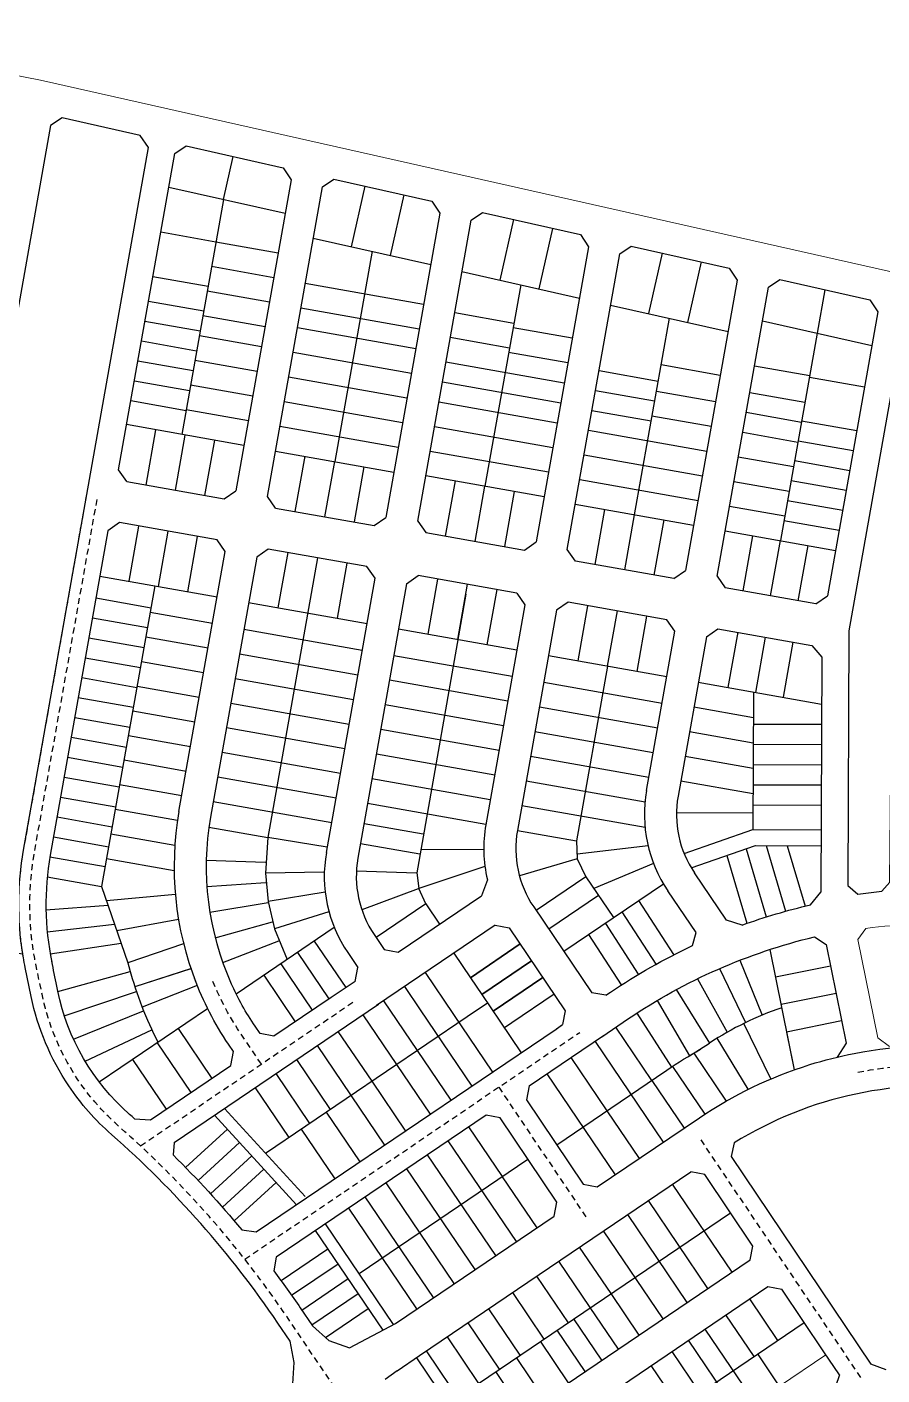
# Model space of a CAD drawing. Extents: x 296374 to 298792, y 6267790 to 6270844.
# Drawn here: x 297236 to 297663, y 6270157 to 6270830 of the extents above; entities that cross this region are included whole.
import ezdxf

# ---------------------------------------------------------------- set-up
doc = ezdxf.new("R2010")
doc.units = 0
doc.linetypes.add('Dash', pattern=[5, 3, -2])
for name, color, linetype in [('_User_xref', 6, 'Continuous'), ('X-Masterplan_LotLayout_P2$0$D-LO-Stage 29', 251, 'Continuous'), ('X-Masterplan_LotLayout_P2$0$D-LO-Stage 33', 252, 'Continuous'), ('X-Masterplan_LotLayout_P2$0$D-RD-Future_BDY', 251, 'Continuous'), ('X-Masterplan_LotLayout_P2$0$D-RD-Future_CL', 251, 'Dash'), ('X-Masterplan_LotLayout_P2$0$D-RD-P3_BDY', 251, 'Continuous'), ('X-Masterplan_LotLayout_P2$0$D-RD-Stage29_BDY', 251, 'Continuous'), ('X-Masterplan_LotLayout_P2$0$D-RD-Stage30_BDY', 251, 'Continuous'), ('X-Masterplan_LotLayout_P2$0$D-RD-Stage33_BDY', 252, 'Continuous'), ('X-Masterplan_LotLayout_P2$0$D-RD-Stage37_BDY', 251, 'Continuous')]:
    doc.layers.add(name, color=color, linetype=linetype)

# ---------------------------------------------------------------- blocks, each defined once
blk = doc.blocks.new('X-Masterplan_LotLayout_P2')
at = {"layer": 'X-Masterplan_LotLayout_P2$0$D-LO-Stage 29'}
for p, q in [((297588.33, 6270208.57), (297558.61, 6270252.46)), ((297576.32, 6270200.44), (297546.61, 6270244.33)), ((297451.39, 6270146.04), (297587.54, 6270238.23)), ((297565.97, 6270193.43), (297536.26, 6270237.32)), ((297553.97, 6270185.3), (297524.25, 6270229.19)), ((297527.94, 6270197.87), (297512.24, 6270221.06)), ((297517.59, 6270190.87), (297501.89, 6270214.05)), ((297490.76, 6270206.51), (297506.46, 6270183.32)), ((297478.75, 6270198.38), (297494.45, 6270175.19)), ((297541.96, 6270177.17), (297527.94, 6270197.87)), ((297466.75, 6270190.25), (297482.45, 6270167.06)), ((297523.33, 6270164.56), (297509.31, 6270185.26)), ((297531.61, 6270170.16), (297517.59, 6270190.87)), ((297599.31, 6270166.49), (297585.3, 6270187.19)), ((297456.4, 6270183.24), (297472.1, 6270160.06)), ((297479.02, 6270085.04), (297624.36, 6270183.45)), ((297515.05, 6270158.95), (297501.03, 6270179.65)), ((297605.36, 6270135.26), (297574.95, 6270180.19)), ((297446.05, 6270176.23), (297461.75, 6270153.05)), ((297506.77, 6270153.34), (297492.75, 6270174.04)), ((297596.66, 6270130.29), (297566.67, 6270174.58)), ((297430.73, 6270165.86), (297460.33, 6270122.14)), ((297435.7, 6270169.22), (297465.41, 6270125.34)), ((297494.78, 6270145.22), (297480.76, 6270165.92)), ((297588.15, 6270125.02), (297558.38, 6270168.97)), ((297618.47, 6270142.02), (297601.17, 6270167.75)), ((297484.43, 6270138.21), (297470.41, 6270158.92)), ((297577.75, 6270118.08), (297548.03, 6270161.96))]:
    blk.add_line(p, q, dxfattribs=at)
at = {"layer": 'X-Masterplan_LotLayout_P2$0$D-LO-Stage 29', "flags": 128}
blk.add_lwpolyline([(297611.17, 6270174.52), (297597.15, 6270195.22)], dxfattribs=at)
at = {"layer": 'X-Masterplan_LotLayout_P2$0$D-LO-Stage 33'}
for p, q in [((297424.74, 6270351.17), (297432.61, 6270339.55)), ((297272.42, 6270303.58), (297326.54, 6270340.23)), ((297414.39, 6270344.16), (297448.03, 6270294.48)), ((297456.19, 6270336.24), (297466.24, 6270343.04)), ((297355.43, 6270268.01), (297456.19, 6270336.24)), ((297404.04, 6270337.16), (297420.86, 6270312.31)), ((297432.61, 6270339.55), (297458.38, 6270301.49)), ((297449.29, 6270337.21), (297468.73, 6270308.5)), ((297311.75, 6270330.21), (297328.57, 6270305.37)), ((297391.62, 6270328.75), (297408.44, 6270303.9)), ((297301.4, 6270323.2), (297318.22, 6270298.36)), ((297381.27, 6270321.74), (297414.91, 6270272.06)), ((297519.93, 6270323.85), (297554.02, 6270273.5)), ((297288.98, 6270314.79), (297305.8, 6270289.95)), ((297370.92, 6270314.73), (297387.74, 6270289.89)), ((297507.93, 6270315.72), (297525.87, 6270289.22)), ((297569.22, 6270317.94), (297585.41, 6270294.04)), ((297360.57, 6270307.72), (297377.39, 6270282.88)), ((297420.86, 6270312.31), (297437.68, 6270287.47)), ((297495.92, 6270307.59), (297530.01, 6270257.24)), ((297558.59, 6270311.35), (297574.74, 6270287.5)), ((297350.22, 6270300.71), (297367.04, 6270275.87)), ((297408.44, 6270303.9), (297425.26, 6270279.06)), ((297500.81, 6270272.25), (297550.71, 6270306.04)), ((297548.23, 6270304.36), (297564.37, 6270280.51)), ((297329.94, 6270286.98), (297370.89, 6270242.24)), ((297334.96, 6270290.38), (297375.31, 6270246.29)), ((297385.67, 6270288.49), (297402.49, 6270263.64)), ((297525.87, 6270289.22), (297542.02, 6270265.37)), ((297315.55, 6270260.84), (297336.4, 6270279.92)), ((297373.25, 6270280.07), (297390.07, 6270255.23)), ((297473.83, 6270256.39), (297457, 6270281.23)), ((297321.78, 6270254.34), (297342.47, 6270273.28)), ((297480.74, 6270223.88), (297446.65, 6270274.23)), ((297327.89, 6270247.74), (297348.55, 6270266.65)), ((297470.39, 6270216.87), (297436.3, 6270267.22)), ((297333.89, 6270241.03), (297354.63, 6270260.01)), ((297402.2, 6270207.89), (297486.44, 6270264.94)), ((297460.04, 6270209.86), (297425.95, 6270260.21)), ((297339.77, 6270234.21), (297360.7, 6270253.37)), ((297449.69, 6270202.86), (297415.6, 6270253.2)), ((297439.34, 6270195.85), (297405.25, 6270246.19)), ((297431.06, 6270190.24), (297396.97, 6270240.58)), ((297363.17, 6270204.41), (297386.58, 6270220.26)), ((297368.39, 6270197.08), (297391.63, 6270212.81)), ((297373.49, 6270189.66), (297396.67, 6270205.36)), ((297378.53, 6270182.21), (297401.72, 6270197.91)), ((297385.33, 6270175.94), (297406.76, 6270190.45))]:
    blk.add_line(p, q, dxfattribs=at)
for points in [[(297286.65, 6270363.04), (297287.71, 6270359.42)], [(297472.38, 6270333.97), (297483.06, 6270318.2)], [(297478.43, 6270333.12), (297474.68, 6270330.58)]]:
    blk.add_lwpolyline(points, dxfattribs=at)
at = {"layer": 'X-Masterplan_LotLayout_P2$0$D-LO-Stage 33', "flags": 128}
for points in [[(297251.75, 6270348.68), (297287.89, 6270358.76)], [(297254.99, 6270336.61), (297290.96, 6270348.82)], [(297321.36, 6270351.69), (297293.83, 6270340.95)], [(297259.56, 6270324.97), (297294.57, 6270339.07)], [(297265.39, 6270313.92), (297298.72, 6270329.53)], [(297473.54, 6270256.2), (297490.81, 6270230.7)], [(297419.41, 6270182.48), (297385.38, 6270232.73)], [(297414.09, 6270179.64), (297380.41, 6270229.37)]]:
    blk.add_lwpolyline(points, dxfattribs=at)
for points in [[(297287.57, 6270359.93, 0.052206), (297301.72, 6270323.42)], [(297550.71, 6270306.04), (297555.87, 6270309.53, -0.020698), (297572.61, 6270319.89)]]:
    blk.add_lwpolyline(points, format="xyb", dxfattribs=at)
at = {"layer": 'X-Masterplan_LotLayout_P2$0$D-RD-Future_BDY'}
for p, q in [((297334.49, 6270744.34), (297313.66, 6270626.97)), ((297408.6, 6270718.42), (297389.97, 6270613.43)), ((297606.51, 6270700.5), (297612.26, 6270704.32)), ((297612.26, 6270704.32), (297657.19, 6270694.2)), ((297482.82, 6270701.7), (297464.98, 6270601.14)), ((297580.91, 6270556.2), (297606.51, 6270700.5)), ((297634.73, 6270699.26), (297630.88, 6270677.57)), ((297657.19, 6270694.2), (297661.2, 6270688.18)), ((297661.2, 6270688.18), (297636.05, 6270546.42)), ((297630.88, 6270677.57), (297612.5, 6270573.96)), ((297286.13, 6270603.41), (297282.08, 6270609.21)), ((297286.13, 6270603.41), (297334.87, 6270594.77)), ((297435.44, 6270606.38), (297494.52, 6270595.9)), ((297334.87, 6270594.77), (297340.66, 6270598.82)), ((297360.47, 6270590.23), (297356.42, 6270596.02)), ((297360.47, 6270590.23), (297409.7, 6270581.49)), ((297409.7, 6270581.49), (297415.49, 6270585.54)), ((297431.42, 6270583.73), (297435.47, 6270577.94)), ((297435.47, 6270577.94), (297484.7, 6270569.2)), ((297335.28, 6270568.49), (297331.23, 6270574.29)), ((297356.83, 6270569.75), (297351.04, 6270565.7)), ((297406.06, 6270561.01), (297356.83, 6270569.75)), ((297484.7, 6270569.2), (297490.5, 6270573.25)), ((297510.13, 6270563.68), (297506.08, 6270569.47)), ((297312.24, 6270438.59), (297335.28, 6270568.49)), ((297559.36, 6270554.94), (297510.13, 6270563.68)), ((297410.11, 6270555.22), (297406.06, 6270561.01)), ((297425.87, 6270552.42), (297431.66, 6270556.47)), ((297480.9, 6270547.74), (297431.66, 6270556.47)), ((297559.36, 6270554.94), (297565.16, 6270558.99)), ((297580.91, 6270556.2), (297584.96, 6270550.4)), ((297385.8, 6270418.18), (297410.11, 6270555.22)), ((297425.87, 6270552.42), (297401.56, 6270415.39)), ((297630.25, 6270542.37), (297584.96, 6270550.4)), ((297480.9, 6270547.74), (297484.95, 6270541.94)), ((297630.25, 6270542.37), (297636.05, 6270546.42)), ((297484.95, 6270541.94), (297465.44, 6270432)), ((297480.93, 6270519.3), (297421.85, 6270529.78)), ((297575.53, 6270525.87), (297581.33, 6270529.92)), ((297581.33, 6270529.92), (297628.2, 6270521.61)), ((297478.57, 6270506), (297419.49, 6270516.48)), ((297628.2, 6270521.61), (297633.1, 6270515.74)), ((297633.1, 6270515.74), (297632.65, 6270398.29)), ((297526.22, 6270511.26), (297510.74, 6270423.96)), ((297476.39, 6270493.7), (297417.31, 6270504.18)), ((297599.03, 6270498.34), (297598.77, 6270429.65)), ((297474.2, 6270481.39), (297415.13, 6270491.87)), ((297598.97, 6270482.35), (297633.01, 6270482.22)), ((297472.02, 6270469.08), (297412.94, 6270479.56)), ((297598.93, 6270472.25), (297632.97, 6270472.12)), ((297469.84, 6270456.77), (297410.76, 6270467.25)), ((297598.9, 6270462.15), (297632.93, 6270462.02)), ((297467.65, 6270444.46), (297408.58, 6270454.94)), ((297598.86, 6270452.05), (297632.9, 6270451.92)), ((297465.47, 6270432.16), (297406.39, 6270442.64)), ((297598.82, 6270441.95), (297632.86, 6270441.82)), ((297564.42, 6270417.69), (297598.77, 6270429.65)), ((297585.59, 6270384.38), (297569.56, 6270408.05)), ((297570.46, 6270378.18), (297556.31, 6270399.08)), ((297435.51, 6270392.54), (297442.36, 6270382.43)), ((297389.79, 6270380.64), (297340.81, 6270347.47)), ((297470.12, 6270381.9), (297410.86, 6270341.77)), ((297470.12, 6270381.9), (297477.06, 6270380.56)), ((297477.06, 6270380.56), (297505.1, 6270339.16)), ((297409.7, 6270377.15), (297414.72, 6270369.75)), ((297396.45, 6270368.18), (297401.47, 6270360.77)), ((297414.72, 6270369.75), (297421.66, 6270368.41)), ((297400.13, 6270353.83), (297401.47, 6270360.77)), ((297400.13, 6270353.83), (297387.27, 6270345.12)), ((297435.09, 6270358.18), (297449.29, 6270337.21)), ((297505.1, 6270339.16), (297503.76, 6270332.22)), ((297500.65, 6270330.12), (297503.76, 6270332.22))]:
    blk.add_line(p, q, dxfattribs=at)
at = {"layer": 'X-Masterplan_LotLayout_P2$0$D-RD-Future_BDY', "lineweight": 0}
for points in [[(297243.12, 6270803.88), (297107.03, 6270830.48)], [(297752.18, 6270689.2), (297243.12, 6270803.88)], [(297651.17, 6270374.69), (297655.14, 6270380.28)], [(297651.17, 6270374.69), (297661.06, 6270325.59)], [(297661.06, 6270325.59), (297667.03, 6270321.27)]]:
    blk.add_lwpolyline(points, dxfattribs=at)
at = {"layer": 'X-Masterplan_LotLayout_P2$0$D-RD-Future_BDY'}
blk.add_lwpolyline([(297266.18, 6270596.9), (297296.93, 6270770.24), (297292.93, 6270776.26), (297253.85, 6270785.06), (297248.1, 6270781.24), (297189.51, 6270450.92), (297154.76, 6270415.92, 0.000318), (297139.99, 6270380.78), (297234.24, 6270367.54, -0.083775), (297234.67, 6270419.28)], format="xyb", close=True, dxfattribs=at)
for points in [[(297282.08, 6270609.21), (297310.11, 6270767.27), (297315.87, 6270771.09), (297364.22, 6270760.2), (297368.22, 6270754.18), (297340.66, 6270598.82)], [(297334.49, 6270744.34), (297339.28, 6270765.82)], [(297356.42, 6270596.02), (297383.85, 6270750.66), (297389.6, 6270754.48), (297438.44, 6270743.48), (297442.44, 6270737.46), (297415.49, 6270585.54)], [(297398.35, 6270720.73), (297405.17, 6270750.97)], [(297307.14, 6270750.5), (297365.25, 6270737.41)], [(297417.86, 6270716.34), (297424.68, 6270746.58)], [(297431.42, 6270583.73), (297458.07, 6270733.94), (297463.82, 6270737.76), (297512.66, 6270726.76), (297516.66, 6270720.74), (297490.5, 6270573.25)], [(297472.57, 6270704.01), (297479.39, 6270734.25)], [(297330.71, 6270723.07), (297303.14, 6270727.96)], [(297379.3, 6270725.02), (297437.89, 6270711.82)], [(297492.09, 6270699.62), (297498.9, 6270729.86)], [(297361.73, 6270717.56), (297330.71, 6270723.07)], [(297506.08, 6270569.47), (297532.29, 6270717.22), (297538.04, 6270721.04), (297586.88, 6270710.04), (297590.88, 6270704.02), (297565.16, 6270558.99)], [(297546.79, 6270687.29), (297553.61, 6270717.53)], [(297359.54, 6270705.26), (297328.53, 6270710.76)], [(297566.31, 6270682.9), (297573.12, 6270713.14)], [(297326.76, 6270700.81), (297299.19, 6270705.7)], [(297453.52, 6270708.3), (297512.12, 6270695.1)], [(297357.36, 6270692.95), (297326.34, 6270698.45)], [(297375.3, 6270702.46), (297434.37, 6270691.98)], [(297324.58, 6270688.51), (297297.01, 6270693.4)], [(297373.11, 6270690.15), (297432.19, 6270679.67)], [(297527.74, 6270691.58), (297586.34, 6270678.38)], [(297322.82, 6270678.56), (297295.25, 6270683.45)], [(297355.18, 6270680.64), (297324.16, 6270686.14)], [(297449.88, 6270687.81), (297479.42, 6270682.57)], [(297539.64, 6270586.88), (297557.04, 6270684.98)], [(297603.53, 6270683.73), (297658.22, 6270671.41)], [(297430.43, 6270669.73), (297371.35, 6270680.21)], [(297508.54, 6270674.97), (297479, 6270680.21)], [(297321.05, 6270668.62), (297293.48, 6270673.51)], [(297353.41, 6270670.7), (297322.4, 6270676.2)], [(297447.7, 6270675.5), (297477.24, 6270670.26)], [(297319.29, 6270658.67), (297291.72, 6270663.56)], [(297351.23, 6270658.39), (297320.21, 6270663.89)], [(297428.24, 6270657.42), (297369.17, 6270667.9)], [(297506.36, 6270662.66), (297476.82, 6270667.9)], [(297445.52, 6270663.19), (297504.6, 6270652.71)], [(297521.94, 6270658.88), (297551.48, 6270653.64)], [(297582.45, 6270656.47), (297552.91, 6270661.71)], [(297599.55, 6270661.26), (297627.12, 6270656.37)], [(297317.52, 6270648.73), (297289.95, 6270653.62)], [(297349.05, 6270646.08), (297318.03, 6270651.58)], [(297426.06, 6270645.11), (297366.98, 6270655.59)], [(297443.75, 6270653.25), (297502.83, 6270642.77)], [(297654.52, 6270650.52), (297626.95, 6270655.41)], [(297315.76, 6270638.78), (297288.19, 6270643.67)], [(297423.88, 6270632.81), (297364.8, 6270643.29)], [(297441.99, 6270643.3), (297501.07, 6270632.82)], [(297520.17, 6270648.93), (297549.71, 6270643.69)], [(297580.09, 6270643.18), (297550.55, 6270648.42)], [(297597.19, 6270647.97), (297624.76, 6270643.08)], [(297346.86, 6270633.77), (297315.85, 6270639.27)], [(297518.41, 6270638.99), (297547.95, 6270633.75)], [(297595.43, 6270638.02), (297623, 6270633.13)], [(297344.68, 6270621.46), (297286.09, 6270631.86)], [(297421.69, 6270620.5), (297362.62, 6270630.98)], [(297439.81, 6270631), (297498.88, 6270620.52)], [(297577.91, 6270630.87), (297548.37, 6270636.11)], [(297650.65, 6270628.73), (297623.08, 6270633.62)], [(297295.85, 6270601.69), (297300.74, 6270629.26)], [(297310.51, 6270599.09), (297315.4, 6270626.66)], [(297325.16, 6270596.49), (297330.05, 6270624.06)], [(297516.65, 6270629.04), (297575.72, 6270618.56)], [(297593.66, 6270628.08), (297621.23, 6270623.19)], [(297648.89, 6270618.79), (297621.32, 6270623.68)], [(297360.43, 6270618.67), (297419.51, 6270608.19)], [(297437.62, 6270618.69), (297496.7, 6270608.21)], [(297514.46, 6270616.74), (297573.54, 6270606.26)], [(297370.31, 6270588.48), (297375.2, 6270616.05)], [(297385.08, 6270585.86), (297389.97, 6270613.43)], [(297399.85, 6270583.24), (297404.74, 6270610.81)], [(297591.48, 6270615.77), (297619.05, 6270610.88)], [(297647.12, 6270608.84), (297619.55, 6270613.73)], [(297445.32, 6270576.19), (297450.21, 6270603.76)], [(297512.28, 6270604.43), (297571.36, 6270593.95)], [(297589.29, 6270603.46), (297616.86, 6270598.57)], [(297645.36, 6270598.9), (297617.79, 6270603.79)], [(297460.09, 6270573.57), (297464.98, 6270601.14)], [(297474.86, 6270570.95), (297479.75, 6270598.52)], [(297510.1, 6270592.12), (297569.17, 6270581.64)], [(297519.98, 6270561.93), (297524.87, 6270589.5)], [(297587.11, 6270591.15), (297614.68, 6270586.26)], [(297643.6, 6270588.95), (297616.03, 6270593.85)], [(297534.74, 6270559.31), (297539.64, 6270586.88)], [(297549.51, 6270556.69), (297554.4, 6270584.26)], [(297641.83, 6270579.01), (297614.26, 6270583.9)], [(297287.33, 6270553.64), (297292.22, 6270581.21)], [(297301.98, 6270551.04), (297306.87, 6270578.61)], [(297316.63, 6270548.44), (297321.52, 6270576.01)], [(297584.93, 6270578.85), (297640.07, 6270569.06)], [(297593.82, 6270548.83), (297598.71, 6270576.4)], [(297607.61, 6270546.39), (297612.5, 6270573.96)], [(297621.39, 6270543.94), (297626.28, 6270571.51)], [(297381.45, 6270565.38), (297356.65, 6270425.59)], [(297361.79, 6270540.43), (297366.68, 6270568)], [(297391.33, 6270535.19), (297396.22, 6270562.76)], [(297272.68, 6270556.24), (297331.26, 6270545.85)], [(297300.25, 6270551.35), (297273.61, 6270401.19)], [(297436.62, 6270527.16), (297441.51, 6270554.73)], [(297451.39, 6270524.54), (297456.28, 6270552.11)], [(297466.16, 6270521.92), (297471.05, 6270549.49)], [(297270.74, 6270545.31), (297298.31, 6270540.42)], [(297347.02, 6270543.05), (297406.1, 6270532.57)], [(297455.41, 6270547.18), (297431.03, 6270408.03)], [(297268.98, 6270535.36), (297296.55, 6270530.47)], [(297328.91, 6270532.55), (297297.89, 6270538.05)], [(297511.45, 6270513.88), (297516.34, 6270541.45)], [(297526.22, 6270511.26), (297531.11, 6270538.83)], [(297540.99, 6270508.64), (297545.88, 6270536.21)], [(297344.66, 6270529.76), (297403.74, 6270519.28)], [(297267.21, 6270525.42), (297294.78, 6270520.53)], [(297326.72, 6270520.24), (297295.71, 6270525.75)], [(297591.17, 6270528.18), (297586.28, 6270500.61)], [(297604.96, 6270525.73), (297600.07, 6270498.16)], [(297618.74, 6270523.29), (297613.85, 6270495.72)], [(297265.45, 6270515.47), (297293.02, 6270510.58)], [(297342.48, 6270517.45), (297401.56, 6270506.97)], [(297496.68, 6270516.5), (297555.76, 6270506.02)], [(297324.54, 6270507.94), (297293.52, 6270513.44)], [(297263.68, 6270505.53), (297291.25, 6270500.64)], [(297340.29, 6270505.14), (297399.37, 6270494.66)], [(297494.32, 6270503.21), (297553.4, 6270492.73)], [(297571.51, 6270503.23), (297633.01, 6270492.32)], [(297261.92, 6270495.59), (297289.49, 6270490.69)], [(297322.36, 6270495.63), (297291.34, 6270501.13)], [(297320.17, 6270483.32), (297289.16, 6270488.82)], [(297338.11, 6270492.83), (297397.19, 6270482.35)], [(297492.14, 6270490.9), (297551.22, 6270480.42)], [(297569.33, 6270490.92), (297598.99, 6270485.66)], [(297260.16, 6270485.64), (297287.73, 6270480.75)], [(297258.39, 6270475.7), (297285.96, 6270470.8)], [(297317.99, 6270471.01), (297286.97, 6270476.52)], [(297335.93, 6270480.53), (297395.01, 6270470.05)], [(297489.96, 6270478.59), (297549.04, 6270468.11)], [(297567.15, 6270478.61), (297598.94, 6270472.97)], [(297333.74, 6270468.22), (297392.82, 6270457.74)], [(297256.63, 6270465.75), (297284.2, 6270460.86)], [(297315.81, 6270458.71), (297284.79, 6270464.21)], [(297487.77, 6270466.29), (297546.85, 6270455.81)], [(297564.96, 6270466.3), (297598.89, 6270460.29)], [(297254.86, 6270455.81), (297282.43, 6270450.92)], [(297331.56, 6270455.91), (297390.64, 6270445.43)], [(297313.62, 6270446.4), (297282.61, 6270451.9)], [(297485.59, 6270453.98), (297544.9, 6270443.46)], [(297562.78, 6270454), (297598.84, 6270447.6)], [(297253.1, 6270445.86), (297280.67, 6270440.97)], [(297329.38, 6270443.6), (297388.46, 6270433.12)], [(297483.41, 6270441.67), (297544.92, 6270430.76)], [(297251.34, 6270435.92), (297278.9, 6270431.03)], [(297311.5, 6270434.08), (297280.42, 6270439.59)], [(297560.62, 6270438.21), (297598.8, 6270438.06)], [(297327.2, 6270430.82), (297356.66, 6270425.59)], [(297404.63, 6270432.69), (297434.17, 6270427.45)], [(297481.2, 6270429.2), (297510.74, 6270423.96)], [(297564.42, 6270417.69), (297598.77, 6270429.65), (297632.77, 6270429.52)], [(297249.57, 6270425.97), (297277.14, 6270421.08)], [(297310.17, 6270421.62), (297278.24, 6270427.28)], [(297356.65, 6270425.59), (297355.42, 6270407.81), (297356.72, 6270393.71), (297359.98, 6270380.04), (297366.27, 6270364.72)], [(297386.27, 6270420.82), (297356.66, 6270425.59)], [(297402.93, 6270422.74), (297432.4, 6270417.51)], [(297510.74, 6270423.96), (297511.08, 6270414.96), (297515.42, 6270405.96), (297529.17, 6270385.65)], [(297546.47, 6270421.43), (297510.99, 6270417.28)], [(297568.01, 6270410.47), (297600.11, 6270421.65), (297632.74, 6270421.52)], [(297605.38, 6270421.62), (297615.07, 6270388.87)], [(297615.93, 6270421.58), (297624.85, 6270391.41)], [(297247.81, 6270416.03), (297275.38, 6270411.14)], [(297309.82, 6270408.99), (297276.06, 6270414.98)], [(297355.45, 6270413.15), (297325.84, 6270414.15)], [(297464.4, 6270419.75), (297432.75, 6270419.48)], [(297511.08, 6270414.96), (297482.19, 6270406.56)], [(297585.79, 6270416.66), (297595.79, 6270382.81)], [(297595.33, 6270419.98), (297605.38, 6270386.01)], [(297384.79, 6270408.4), (297355.42, 6270407.81)], [(297400.82, 6270408.94), (297430.81, 6270408.03)], [(297431.03, 6270408.03), (297431.95, 6270400.17)], [(297465, 6270411.11), (297431.95, 6270400.17)], [(297549.17, 6270412.73), (297519.34, 6270400.17)], [(297246.46, 6270406.01), (297273.61, 6270401.19)], [(297273.61, 6270401.19), (297286.65, 6270363.04)], [(297326.15, 6270401.19), (297355.62, 6270403.18)], [(297466.19, 6270404.6), (297463.29, 6270396.6)], [(297515.42, 6270405.96), (297490.58, 6270389.14)], [(297504.33, 6270368.83), (297554.11, 6270402.54)], [(297310.42, 6270397.14), (297276.08, 6270393.96)], [(297385.22, 6270398.41), (297356.72, 6270393.71)], [(297431.7, 6270400.07), (297403.5, 6270389.58)], [(297421.66, 6270368.41), (297463.29, 6270396.6)], [(297435.51, 6270392.54), (297431.95, 6270400.17)], [(297521.7, 6270396.68), (297496.86, 6270379.86)], [(297541.72, 6270394.15), (297559.18, 6270367.22)], [(297627.59, 6270392.01), (297632.65, 6270398.29)], [(297276.85, 6270391.73), (297245.81, 6270389.3)], [(297327.63, 6270388.32), (297356.79, 6270393.27)], [(297387.11, 6270388.59), (297359.98, 6270380.04)], [(297435.51, 6270392.54), (297410.67, 6270375.72)], [(297533.35, 6270388.49), (297550.23, 6270362.45)], [(297280.08, 6270382.27), (297246.45, 6270378.36)], [(297312, 6270384.78), (297281.16, 6270379.1)], [(297330.28, 6270375.63), (297358.95, 6270383.53)], [(297525.1, 6270382.65), (297541.48, 6270357.39)], [(297593.36, 6270381.9), (297585.59, 6270384.38)], [(297334.09, 6270363.21), (297362.08, 6270374.05)], [(297379.77, 6270373.86), (297395.47, 6270350.67)], [(297516.62, 6270377.16), (297532.91, 6270352.04)], [(297568.63, 6270371.66), (297570.46, 6270378.18)], [(297629.52, 6270376.03), (297635.33, 6270372.27)], [(297283.31, 6270372.8), (297247.96, 6270367.33)], [(297314.55, 6270372.57), (297286.65, 6270363.04)], [(297371.41, 6270368.2), (297387.11, 6270345.01)], [(297449.42, 6270367.88), (297457.69, 6270355.66), (297463.35, 6270347.3), (297472.38, 6270333.97)], [(297457.69, 6270355.66), (297482.53, 6270372.49)], [(297482.53, 6270372.49), (297457.69, 6270355.66)], [(297607.27, 6270369.81), (297619.39, 6270309.63)], [(297635.33, 6270372.27), (297645.28, 6270322.9)], [(297286.65, 6270363.04), (297287.71, 6270359.42)], [(297363.04, 6270362.53), (297378.74, 6270339.35)], [(297463.35, 6270347.3), (297488.19, 6270364.12)], [(297488.19, 6270364.12), (297463.35, 6270347.3)], [(297592.21, 6270364.4), (297603.44, 6270336.96)], [(297637.51, 6270361.49), (297610.06, 6270355.96)], [(297318.5, 6270360.18), (297290.22, 6270351.05)], [(297318.23, 6270360.09), (297290.22, 6270351.05)], [(297370.38, 6270333.68), (297354.68, 6270356.87)], [(297370.38, 6270333.68), (297354.68, 6270356.87)], [(297469.02, 6270338.94), (297493.86, 6270355.76)], [(297493.86, 6270355.76), (297469.02, 6270338.94)], [(297571.18, 6270355.13), (297585.91, 6270328.39)], [(297582.04, 6270360.22), (297595.05, 6270333.19)], [(297499.52, 6270347.4), (297478.43, 6270333.12)], [(297525.38, 6270346.86), (297518.34, 6270348.14)], [(297560.48, 6270349.68), (297577.15, 6270323.01)], [(297640.27, 6270347.76), (297612.82, 6270342.24)], [(297550.92, 6270344.25), (297567.1, 6270316.7)], [(297540.74, 6270337.9), (297558.04, 6270311.01)], [(297643.03, 6270334.04), (297615.58, 6270328.51)], [(297500.51, 6270330.02), (297503.76, 6270332.22)], [(297548.23, 6270304.36), (297530.28, 6270330.86)], [(297548.23, 6270304.36), (297530.28, 6270330.86)], [(297607.7, 6270305.08), (297594.18, 6270332.77)], [(297615.58, 6270328.51), (297619.39, 6270309.63)], [(297567.08, 6270316.68), (297577.15, 6270323.01)], [(297567.08, 6270316.68), (297577.15, 6270323.01)], [(297596.4, 6270299.9), (297580.96, 6270325.45)], [(297596.4, 6270299.9), (297580.96, 6270325.45)], [(297645.28, 6270322.9), (297640.75, 6270315.94)]]:
    blk.add_lwpolyline(points, dxfattribs=at)
blk.add_lwpolyline([(297668.26, 6270525.08), (297695.98, 6270681.36), (297692.78, 6270686.18), (297680.13, 6270689.03), (297674.38, 6270685.21), (297646.65, 6270528.9), (297646.16, 6270401.7), (297651.15, 6270397.41), (297663.17, 6270398.84), (297667.18, 6270403.32)], close=True, dxfattribs=at)
for points in [[(297331.23, 6270574.29), (297282.49, 6270582.93), (297276.7, 6270578.88), (297247.97, 6270416.92, 0.095043), (297248.71, 6270363.43)], [(297351.04, 6270565.7), (297327.99, 6270435.79, 0.150855), (297338.34, 6270352.66, 0.158272)], [(297545.66, 6270449.08), (297559.78, 6270528.67), (297555.73, 6270534.46), (297506.5, 6270543.2), (297500.7, 6270539.15), (297481.2, 6270429.2, 0.195119), (297489.34, 6270390.97), (297518.34, 6270348.14)], [(297575.53, 6270525.87), (297561.41, 6270446.29, 0.195119), (297569.56, 6270408.05)], [(297312.24, 6270438.59, 0.13874), (297320.84, 6270352.99)], [(297465.44, 6270432, 0.101806), (297466.19, 6270404.6, 0.101806)], [(297593.36, 6270381.9, -0.029968), (297627.59, 6270392.01, -0.029968)], [(297523.31, 6270326.13), (297536.7, 6270335.2, -0.090634), (297629.52, 6270376.03, -0.090634)], [(297525.38, 6270346.86), (297527.73, 6270348.45, -0.039521), (297568.63, 6270371.66, -0.039521)], [(297613.14, 6270340.64, 0.063949), (297577.15, 6270323.01, 0.063949)]]:
    blk.add_lwpolyline(points, format="xyb", dxfattribs=at)
at = {"layer": 'X-Masterplan_LotLayout_P2$0$D-RD-Future_BDY', "lineweight": 0}
blk.add_lwpolyline([(297680.5, 6270382.3, 0.023573), (297655.14, 6270380.28, 0.023573)], format="xyb", dxfattribs=at)
at = {"layer": 'X-Masterplan_LotLayout_P2$0$D-RD-Future_BDY', "flags": 128}
blk.add_lwpolyline([(297627.19, 6270312.22, -0.027324), (297649.33, 6270317.8, -0.083108), (297718.34, 6270319.61), (297848.72, 6270301.3)], format="xyb", dxfattribs=at)
at = {"layer": 'X-Masterplan_LotLayout_P2$0$D-RD-Future_BDY', "lineweight": 0, "flags": 128}
blk.add_lwpolyline([(297635.16, 6270167.37), (297611.98, 6270151.67)], dxfattribs=at)
at = {"layer": 'X-Masterplan_LotLayout_P2$0$D-RD-Future_BDY'}
for centre, radius in [((297612.61, 6270437.21), 68), ((297452.76, 6270406.31), 68), ((297452.76, 6270406.31), 52)]:
    blk.add_arc(centre, radius, 169.94073, 214.1039, dxfattribs=at)
at = {"layer": 'X-Masterplan_LotLayout_P2$0$D-RD-Future_CL'}
blk.add_line((297572.69, 6270274.67), (297652.69, 6270155.65), dxfattribs=at)
at = {"layer": 'X-Masterplan_LotLayout_P2$0$D-RD-Future_CL', "flags": 128}
for points in [[(297234.26, 6270367.42, -0.083977), (297234.67, 6270419.28), (297266.18, 6270596.9)], [(297390.02, 6270150.98), (297366.16, 6270186.21, 0.063686), (297282.28, 6270281.38), (297282.15, 6270281.5, -0.16296), (297243.86, 6270347.37), (297240.88, 6270361.81, -0.008146), (297239.97, 6270366.61, -0.086829), (297240.09, 6270418.32), (297271.6, 6270595.94)], [(297353.35, 6270312.49), (297343.61, 6270326.89, -0.05161), (297329.01, 6270354.11, -0.05161)], [(297651.15, 6270308.47, -0.083108), (297717.02, 6270310.21), (297876.74, 6270287.77)]]:
    blk.add_lwpolyline(points, format="xyb", dxfattribs=at)
for points in [[(297293.08, 6270271.68), (297400.07, 6270344.12)], [(297345.1, 6270215.12), (297512.32, 6270328.36)], [(297471.87, 6270300.96), (297515.55, 6270235.98)]]:
    blk.add_lwpolyline(points, dxfattribs=at)
at = {"layer": 'X-Masterplan_LotLayout_P2$0$D-RD-P3_BDY'}
for p, q in [((297589.39, 6270273.12), (297587.96, 6270266.28)), ((297587.96, 6270266.28), (297657.67, 6270162.58))]:
    blk.add_line(p, q, dxfattribs=at)
at = {"layer": 'X-Masterplan_LotLayout_P2$0$D-RD-P3_BDY', "flags": 128}
blk.add_lwpolyline([(297257.19, 6270301.65, -0.097285), (297238.47, 6270346.26), (297235.49, 6270360.7, -0.008146), (297234.55, 6270365.68, -0.002832), (297234.26, 6270367.42)], format="xyb", dxfattribs=at)
blk.add_lwpolyline([(297665.26, 6270159.83), (297657.67, 6270162.58)], dxfattribs=at)
at = {"layer": 'X-Masterplan_LotLayout_P2$0$D-RD-P3_BDY'}
blk.add_arc((297689.26, 6270112.55), 189.1, 82.00417, 121.87976, dxfattribs=at)
at = {"layer": 'X-Masterplan_LotLayout_P2$0$D-RD-Stage29_BDY'}
for p, q in [((297432.35, 6270166.96), (297567.78, 6270258.66)), ((297574.71, 6270257.32), (297567.78, 6270258.66)), ((297598.7, 6270221.63), (297574.71, 6270257.32)), ((297597.35, 6270214.68), (297598.7, 6270221.63)), ((297466.66, 6270126.18), (297597.35, 6270214.68)), ((297475.63, 6270112.93), (297606.27, 6270201.4)), ((297606.27, 6270201.4), (297613.2, 6270200.05)), ((297634.17, 6270168.85), (297613.2, 6270200.05))]:
    blk.add_line(p, q, dxfattribs=at)
at = {"layer": 'X-Masterplan_LotLayout_P2$0$D-RD-Stage29_BDY', "flags": 128}
for points in [[(297420.32, 6270182.96), (297499.49, 6270236.57)], [(297378.86, 6270181.73), (297386.99, 6270174.44), (297397.44, 6270170.76), (297420.32, 6270182.96)], [(297641.93, 6270157.31), (297634.17, 6270168.85)], [(297641.93, 6270157.31), (297640.04, 6270151.4)]]:
    blk.add_lwpolyline(points, dxfattribs=at)
at = {"layer": 'X-Masterplan_LotLayout_P2$0$D-RD-Stage30_BDY', "flags": 128}
for points in [[(297421.08, 6270159.32), (297432.35, 6270166.96)], [(297421.08, 6270159.32), (297415.09, 6270154.92)]]:
    blk.add_lwpolyline(points, dxfattribs=at)
at = {"layer": 'X-Masterplan_LotLayout_P2$0$D-RD-Stage33_BDY', "flags": 128}
for points in [[(297290.07, 6270285.17, 0.001648), (297287.57, 6270287.39), (297287.43, 6270287.5, -0.16296), (297251.69, 6270348.99), (297250.85, 6270353.06, -0.010749), (297248.58, 6270365.4, -0.010749)], [(297338.1, 6270311.83), (297339.44, 6270318.77), (297336.98, 6270322.4, -0.058962), (297319.92, 6270355.38)], [(297388.25, 6270345.78), (297359.63, 6270326.41), (297352.69, 6270327.74), (297350.23, 6270331.37, -0.043284), (297338.28, 6270352.8)], [(297485.76, 6270294.64), (297514.09, 6270252.5), (297521.02, 6270251.15), (297572.02, 6270285.69, -0.073593), (297627.19, 6270312.22, -0.073593)], [(297309.32, 6270267.1, -0.024947), (297343.53, 6270229.73)], [(297359.61, 6270209.25, -0.011202), (297372.79, 6270190.69), (297378.86, 6270181.73)]]:
    blk.add_lwpolyline(points, format="xyb", dxfattribs=at)
for points in [[(297309.89, 6270273.4), (297411.88, 6270342.47)], [(297350.83, 6270228.66), (297500.51, 6270330.02)], [(297487.1, 6270301.61), (297524.14, 6270326.7)], [(297297.93, 6270284.63), (297338.1, 6270311.83)], [(297487.1, 6270301.61), (297485.76, 6270294.64)], [(297499.49, 6270236.57), (297500.84, 6270243.53), (297472.5, 6270285.69), (297465.57, 6270287.03), (297360.74, 6270216.05), (297359.61, 6270209.25)], [(297290.07, 6270285.17), (297297.93, 6270284.63)], [(297309.89, 6270273.4), (297309.32, 6270267.1)], [(297343.53, 6270229.73), (297350.83, 6270228.66)]]:
    blk.add_lwpolyline(points, dxfattribs=at)
at = {"layer": 'X-Masterplan_LotLayout_P2$0$D-RD-Stage37_BDY', "flags": 128}
blk.add_lwpolyline([(297091.61, 6270287.06, 0.058577), (297083.36, 6270242.4), (297072.28, 6270073.53), (297076.12, 6270064.97), (297077.75, 6270061.5), (297084.99, 6270059.71), (297217.1, 6270073.48, 0.123462), (297303.98, 6270105.15), (297365.13, 6270146.56), (297369.05, 6270152.77), (297369.8, 6270163.49), (297367.68, 6270174.16), (297361.61, 6270183.12, 0.063686), (297278.65, 6270277.25), (297278.52, 6270277.36, -0.06465), (297257.19, 6270301.65)], format="xyb", dxfattribs=at)

msp = doc.modelspace()

# ---------------------------------------------------------------- block references
at = {"layer": '_User_xref', "color": 6}
msp.add_blockref('X-Masterplan_LotLayout_P2', (0, 0), dxfattribs=at)

doc.saveas('drawing.dxf')
